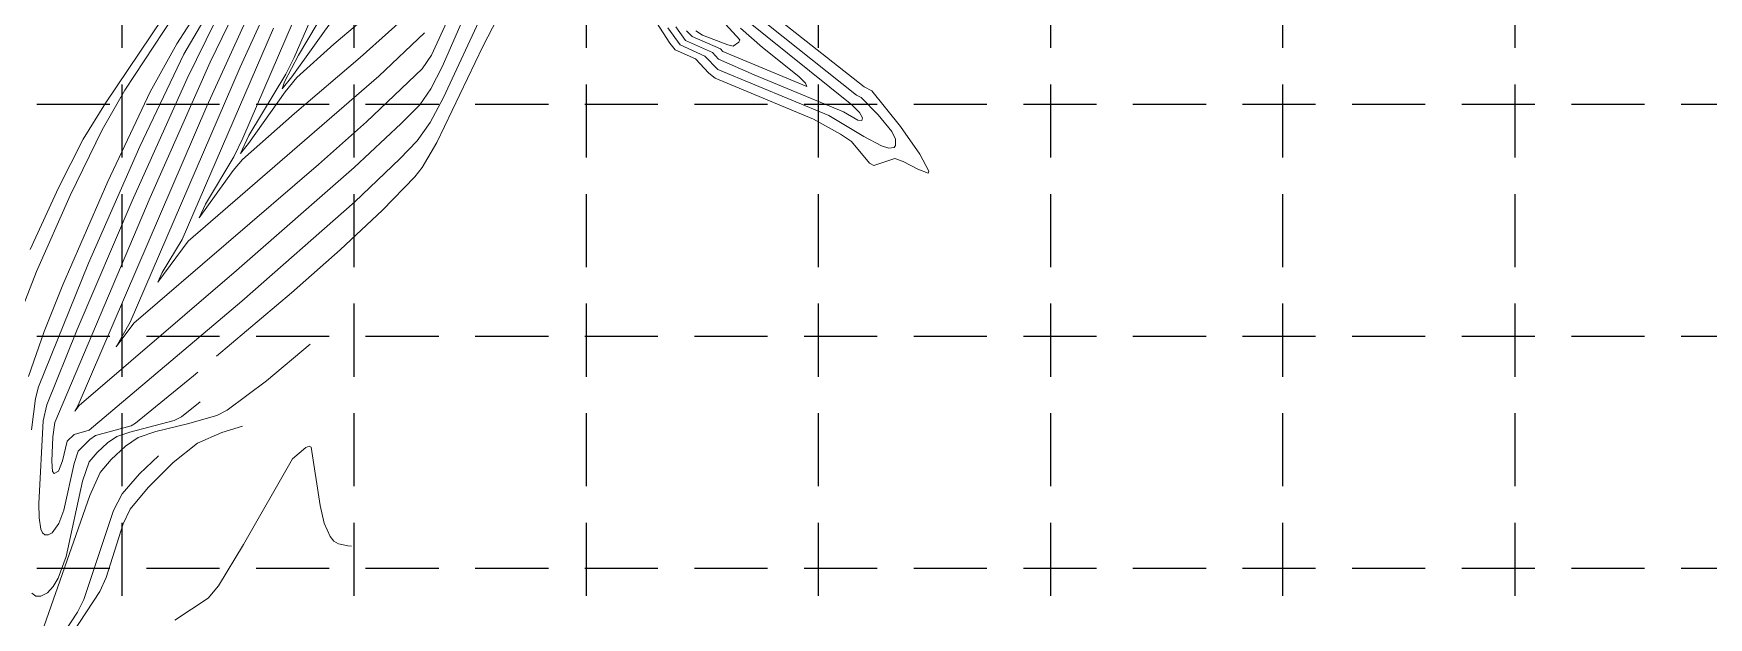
# Model space of a CAD drawing. Header units: inches. Extents: x 5726 to 10817, y 12055 to 15240.
# Drawn here: x 9671 to 10244, y 14186 to 14386 of the extents above; entities that cross this region are included whole.
import ezdxf

# ---------------------------------------------------------------- set-up
doc = ezdxf.new("R2010")
doc.units = ezdxf.units.IN
doc.header["$LTSCALE"] = 100
doc.header["$MEASUREMENT"] = 0
doc.linetypes.add('HIDDEN', pattern=[0.375, 0.25, -0.125])
for name, color, linetype in [('20', 36, 'Continuous'), ('21', 36, 'Continuous'), ('GRID', 254, 'HIDDEN')]:
    doc.layers.add(name, color=color, linetype=linetype)

# ---------------------------------------------------------------- blocks, each defined once
blk = doc.blocks.new('block2')
at = {"layer": 'GRID'}
for p, q in [((9701.46, 15156.29), (9701.46, 12138.33)), ((9780.88, 15156.29), (9780.88, 12138.33)), ((9860.3, 15156.29), (9860.3, 12138.33)), ((9939.72, 15156.29), (9939.72, 12138.33)), ((10019.14, 15156.29), (10019.14, 12138.33)), ((10098.56, 15156.29), (10098.56, 12138.33)), ((10177.98, 15156.29), (10177.98, 12138.33)), ((5809.88, 14362.09), (10733.92, 14362.09)), ((5809.88, 14282.67), (10733.92, 14282.67)), ((5809.88, 14203.25), (10733.92, 14203.25))]:
    blk.add_line(p, q, dxfattribs=at)

msp = doc.modelspace()

# ---------------------------------------------------------------- linework, layer by layer
at = {"layer": '20', "color": 43, "lineweight": 0}
for points in [[(9742.63, 14629.49), (9745.5, 14620.78), (9749.01, 14607.3), (9752.29, 14591.87), (9753.3, 14584.96), (9753.6, 14579.39), (9753.3, 14574.39), (9751.76, 14562.14), (9742.18, 14504.35), (9741.4, 14493.55), (9741.56, 14492.16), (9742.74, 14488.95), (9751.65, 14474.48), (9753.13, 14470.9), (9753.37, 14466.76), (9752.52, 14458.2), (9748.98, 14443.47), (9746.18, 14434.77), (9742.2, 14427.21), (9702.5, 14366.88), (9694.7, 14353.25), (9683.73, 14330.77), (9672.3, 14304.8), (9667.73, 14293.05)], [(9783.03, 14430.09), (9760.42, 14378.06), (9757.55, 14372.3), (9744.88, 14351.32), (9742.09, 14345.2), (9744.85, 14348.54), (9757.31, 14366.24), (9761.38, 14371.18), (9773.98, 14382.58), (9790.19, 14396.27)], [(9737.95, 14410.24), (9720.29, 14382.66), (9711.2, 14366.28), (9696.65, 14335.56), (9681.28, 14300.18), (9674.89, 14284.24), (9669.49, 14268.84)], [(9757.19, 14408.28), (9741.92, 14374.71), (9704.37, 14287.44), (9699.56, 14279.03), (9705.55, 14287.1), (9768.69, 14341.45), (9785.15, 14355.98), (9804.18, 14374.18), (9807.39, 14378.82), (9820.24, 14407.05)], [(9748.57, 14401), (9730.52, 14361.41), (9686.55, 14259.06), (9685.4, 14256.99), (9686.83, 14258.95), (9740.69, 14305.14), (9780.93, 14340.35), (9797.07, 14355.48), (9803.37, 14361.86), (9807.2, 14367.29), (9811.01, 14374.79), (9818.69, 14392.24)], [(9777.92, 14405.7), (9761.89, 14378.86), (9757.12, 14369.66), (9756.27, 14367.26), (9759.67, 14371.36), (9775.08, 14393.04)], [(9731.81, 14394.68), (9722.72, 14379.19), (9707.62, 14347.6), (9690.03, 14307.63), (9672.99, 14265.27), (9671.96, 14261.34), (9670.59, 14250.65)], [(9741.88, 14397.35), (9731.71, 14376.4), (9711.18, 14330.07), (9678.58, 14253.14), (9677.88, 14248.15), (9677.53, 14239.85), (9677.78, 14236.37), (9678.34, 14235.6), (9679.79, 14236.43), (9681.15, 14240), (9682.72, 14246.7), (9685.13, 14248.99)], [(9685.13, 14248.99), (9690.27, 14250.47), (9742.53, 14294.68), (9781.15, 14328.67), (9796.56, 14343.34), (9802.55, 14349.55), (9806.98, 14355.8), (9811.46, 14364.35), (9825.04, 14393.57)], [(9888.25, 14388.22), (9892.52, 14382.3), (9900.88, 14378.42), (9905.38, 14373.93), (9943.28, 14358.17), (9955.29, 14351.03), (9961.33, 14347.82), (9963.91, 14347.01), (9965.7, 14347.23), (9966.19, 14347.85), (9966.18, 14350.06), (9964.89, 14352.69), (9960.16, 14358.36), (9954.43, 14364.36), (9952.83, 14365.14), (9917.73, 14393.06)], [(9890.94, 14388.54), (9894.3, 14383.89), (9903.55, 14379.75), (9905.63, 14377.49), (9917.78, 14372.08), (9948.38, 14359.39), (9953.27, 14356.62), (9954.67, 14356.43), (9954.83, 14357.35), (9953.79, 14359.15), (9951.15, 14361.83), (9914.71, 14391.14)], [(9897.86, 14387.09), (9900.12, 14385.61), (9908.77, 14382.33), (9910.62, 14381.92), (9912.59, 14383.25), (9912.83, 14384.03), (9904.26, 14393.54)], [(9753.32, 14388.02), (9722.11, 14315.72), (9715.24, 14304.39), (9713.74, 14301.08), (9724.16, 14315.13), (9789.36, 14371.61), (9804.99, 14386.49)], [(9894.69, 14387.14), (9896.62, 14385.17), (9906.31, 14380.98), (9907.11, 14380.09), (9935.84, 14368.14), (9935.34, 14369.29), (9933.1, 14371.56), (9920.6, 14381.43), (9913.06, 14388.11)], [(9671.09, 14175.03), (9672.5, 14176.68), (9690.51, 14228.08), (9694.05, 14236.02), (9697.76, 14240.49), (9702.7, 14244.98), (9707.08, 14247.99), (9713.11, 14250.08), (9723.88, 14252.66), (9733.98, 14255.56), (9737.5, 14257.32), (9750.9, 14267.4), (9765.95, 14279.95)], [(9670.69, 14194.72), (9672.01, 14193.63), (9673.75, 14193.64), (9676, 14194.87), (9677.95, 14196.99), (9679.64, 14199.87), (9682.37, 14207.3), (9687.96, 14232.99), (9690.3, 14239.63), (9692.99, 14242.88), (9696.58, 14246.14), (9699.76, 14248.32), (9704.15, 14249.82), (9719.34, 14253.76), (9721.84, 14255.09), (9728.31, 14260.19)], [(9670.03, 14164.04), (9674.84, 14169.58), (9675.68, 14172.02), (9686.33, 14188.16), (9688.42, 14192.55), (9698.58, 14222.95), (9701.63, 14228.73), (9707.52, 14235.58), (9714.06, 14241.69)]]:
    msp.add_lwpolyline(points, dxfattribs=at)
at = {"layer": '21', "color": 43, "lineweight": 0}
for points in [[(9737.92, 14444.47), (9736.17, 14437.52), (9731.2, 14420.53), (9727.5, 14410.95), (9723.09, 14403.06), (9695.89, 14362.44), (9688.26, 14350.1), (9679.82, 14333.45), (9670.12, 14312.29)], [(9764.71, 14401.32), (9742.9, 14350.44), (9739.83, 14344.01), (9730.06, 14327.86), (9727.91, 14323.14), (9739.59, 14339.38), (9742.77, 14343.15), (9760.48, 14358.88), (9783.01, 14378.01), (9802.38, 14395.36)], [(9880.88, 14395.5), (9888.91, 14382.87), (9890.74, 14380.7), (9897.71, 14377.53), (9902.27, 14372.68), (9904.42, 14370.9), (9938.09, 14356.96), (9947.35, 14351.8), (9951.11, 14349.29), (9957.21, 14341.87), (9958.75, 14341.05), (9965.94, 14343.44), (9968.77, 14342.39), (9973.74, 14339.82), (9977.27, 14338.44), (9977.55, 14339.07), (9974.52, 14344.99), (9967.81, 14354.42), (9958.02, 14366.64), (9955.43, 14367.98), (9915.79, 14399.33)], [(9733.54, 14390.54), (9723.76, 14370.82), (9704.96, 14328.99), (9686.23, 14284.99), (9675.79, 14259.2), (9674.6, 14253.65), (9673.12, 14225.41), (9673.16, 14220.43), (9673.76, 14216.56), (9674.35, 14215.3), (9675.17, 14214.62), (9676.26, 14214.62), (9677.66, 14215.39), (9679.92, 14218.5), (9681.62, 14223.12), (9685.1, 14239.12), (9686.56, 14243.25), (9690.47, 14247.3), (9692.45, 14248.66), (9704.65, 14252.01), (9706.19, 14252.87), (9725.97, 14269.08), (9727.45, 14270.33)], [(9733.87, 14275.76), (9759.52, 14297.47), (9776.12, 14312.16), (9790.67, 14325.78), (9801.74, 14337.23), (9804.2, 14340.41), (9809.27, 14348.92), (9824.93, 14381.76), (9829.99, 14391.46)], [(9670.61, 14159.82), (9676.45, 14166.73), (9677.64, 14170.4), (9693.97, 14195.29), (9696.15, 14200.1), (9701.89, 14218.39), (9704.31, 14223.46), (9710.46, 14230.91), (9719.04, 14239.44), (9727.32, 14246), (9735.72, 14249.73), (9742.79, 14251.81)], [(9780.01, 14210.77), (9778.78, 14210.89), (9775.61, 14211.63), (9774.03, 14212.55), (9772.7, 14214.1), (9770.68, 14218.7), (9769.3, 14224.65), (9766.24, 14244.62), (9765.55, 14245), (9764.37, 14244.52), (9759.81, 14240.66), (9743.05, 14211.34), (9734.49, 14197.25), (9730.97, 14192.97), (9719.65, 14185.44)]]:
    msp.add_lwpolyline(points, dxfattribs=at)

# ---------------------------------------------------------------- block references
at = {"layer": 'GRID', "color": 84}
msp.add_blockref('block2', (0, 0), dxfattribs=at)

doc.saveas('drawing.dxf')
